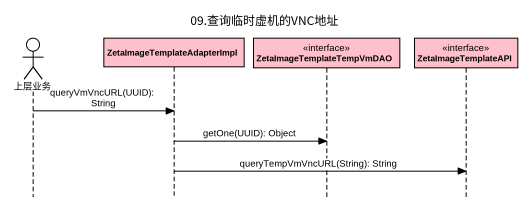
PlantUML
@startuml
title 09.查询临时虚机的VNC地址
hide footbox
actor 上层业务 #FFFFFF
participant ZetaImageTemplateAdapterImpl #FFC0CB
participant ZetaImageTemplateTempVmDAO <<interface>> #FFC0CB
participant ZetaImageTemplateAPI <<interface>> #FFC0CB

上层业务 -> ZetaImageTemplateAdapterImpl : queryVmVncURL(UUID): String
ZetaImageTemplateAdapterImpl -> ZetaImageTemplateTempVmDAO : getOne(UUID): Object
ZetaImageTemplateAdapterImpl -> ZetaImageTemplateAPI : queryTempVmVncURL(String): String
@enduml
